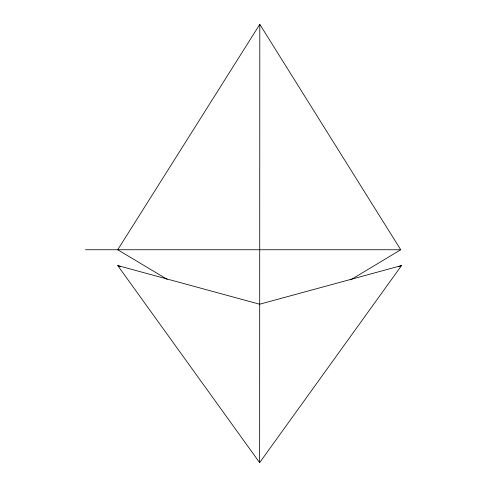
<?xml version="1.0" encoding="UTF-8"?>
<svg xmlns="http://www.w3.org/2000/svg" width="487" height="487" viewBox="0 0 487 487"><rect width="100%" height="100%" fill="white"/><g stroke="black" fill="none" stroke-linecap="round" stroke-linejoin="round"><path stroke-width="0.73" d="M167.205 279.349L117.732 249.746L259.802 24.35L259.638 462.65L117.732 265.561L259.638 304.217L401.55 265.561L259.638 462.65M350.664 279.879L400.728 249.746L259.802 24.35M398.737 266.712L401.55 265.561M85.45 249.746L400.728 249.746M117.732 265.561L120.545 266.712"/></g></svg>
